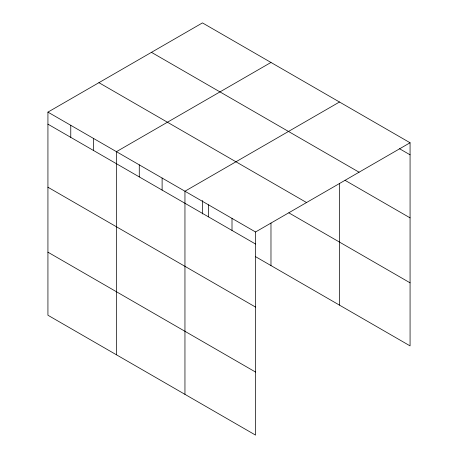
<?xml version="1.0" encoding="UTF-8"?>
<svg xmlns="http://www.w3.org/2000/svg" width="458" height="458" viewBox="0 0 458 458"><rect width="100%" height="100%" fill="white"/><g stroke="black" fill="none" stroke-linecap="round" stroke-linejoin="round"><path stroke-width="0.69" d="M255.541 307.083L255.541 231.983L47.93 112.118L47.93 315.236L255.541 435.1L255.541 307.083L47.93 187.225M255.541 256.663L410.07 345.882L410.07 142.764L202.459 22.9L47.93 112.118M270.976 62.454L116.441 151.672L116.441 354.79M339.487 102.008L184.952 191.226L184.952 394.349M255.541 231.983L410.07 142.764M399.548 148.736L410.07 154.815M151.466 52.344L359.078 172.208M345.057 180.332L410.07 217.865M98.922 82.675L306.534 202.539M288.872 212.856L410.07 282.826M47.93 124.17L255.541 244.034M47.93 252.186L255.541 372.051M339.487 183.538L339.487 305.125M270.976 223.063L270.976 265.571M232.011 218.397L232.011 230.448M208.482 204.812L208.482 216.863M202.459 200.512L202.459 213.972M162.115 178.042L162.115 190.099M139.278 164.857L139.278 176.914M93.604 138.488L93.604 150.539M70.767 125.303L70.767 137.354"/></g></svg>
